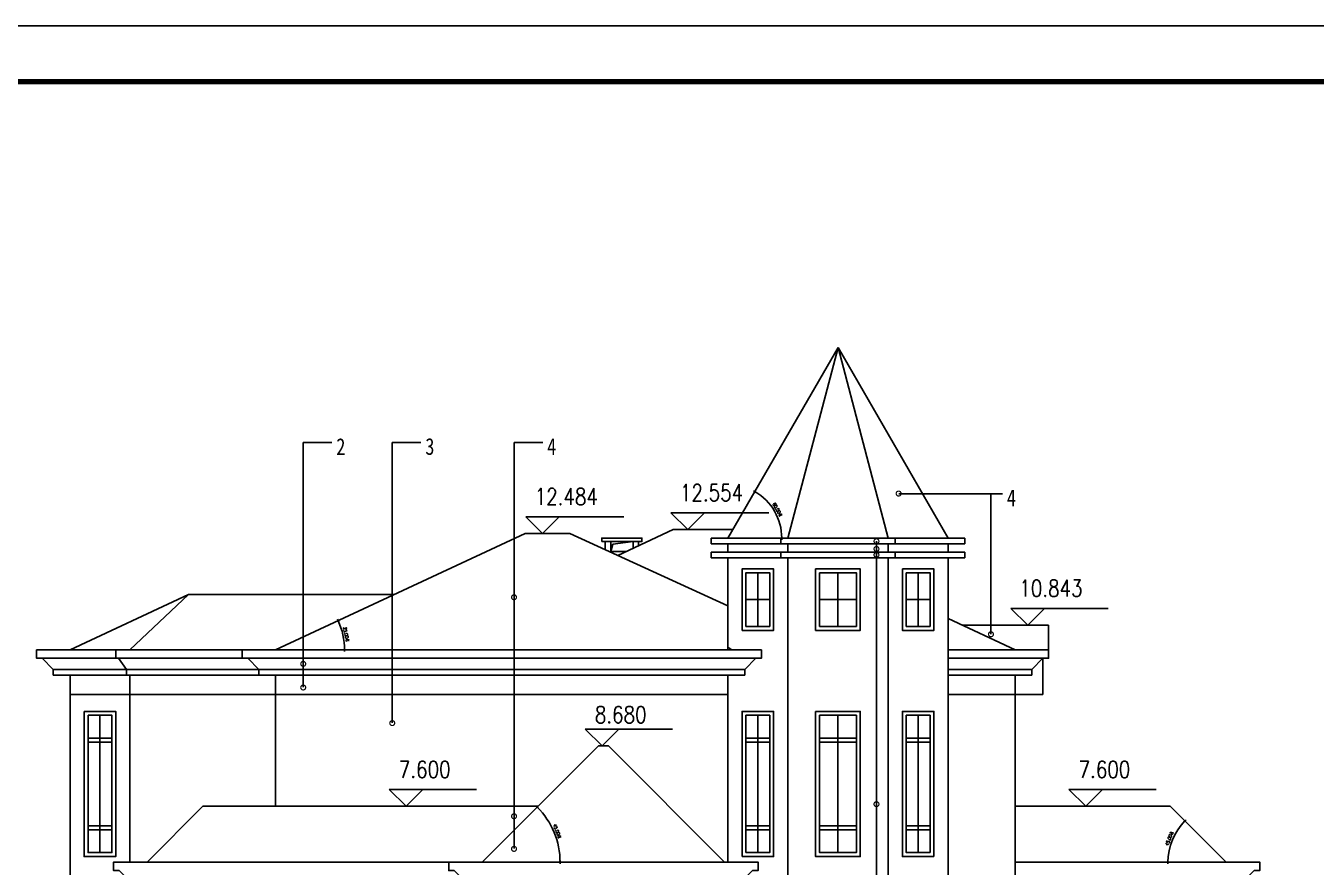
# Model space of a CAD drawing. Extents: x 12400 to 217743, y 86702 to 209848.
# Drawn here: x 24246 to 47351, y 180918 to 195980 of the extents above; entities that cross this region are included whole.
import ezdxf
from ezdxf.enums import TextEntityAlignment as Align

# ---------------------------------------------------------------- set-up
doc = ezdxf.new("R2010")
doc.units = 0
doc.header["$LTSCALE"] = 200
doc.layers.get('0').update_dxf_attribs({"linetype": 'CONTINUOUS'})
doc.layers.get('DEFPOINTS').update_dxf_attribs({"linetype": 'CONTINUOUS'})
for name, color, linetype in [('LM', 143, 'CONTINUOUS'), ('LM-2', 5, 'CONTINUOUS'), ('LM-4', 4, 'CONTINUOUS'), ('LM-8', 8, 'CONTINUOUS'), ('PUB_DIM', 3, 'CONTINUOUS'), ('PUB_TEXT', 7, 'CONTINUOUS'), ('PUB_TITLE', 143, 'CONTINUOUS')]:
    doc.layers.add(name, color=color, linetype=linetype)
doc.styles.add('DIM_FONT', font='SIMPLEX', dxfattribs={"width": 0.8})
doc.styles.add('黑体', font='SIMHEI.TTF', dxfattribs={"width": 0.8})
doc.dimstyles.new('NORMAL', dxfattribs={"dimscale": 0.2, "dimtxt": 300, "dimasz": 1, "dimexe": 250, "dimexo": 300, "dimgap": 150, "dimtad": 1, "dimdec": 0, "dimzin": 0, "dimdsep": 46, "dimtxsty": 'DIM_FONT', "dimblk": '_DIMX', "dimblk1": '_DIMX', "dimblk2": '_DIMX', "dimcen": 2.5, "dimse1": 1, "dimse2": 1, "dimclrt": 7, "dimadec": 0, "dimazin": 0, "dimtfac": 1, "dimtdec": 0, "dimtix": 1, "dimtmove": 2, "dimatfit": 3, "dimldrblk": '_DIMX', "dimfxl": 1, "dimtolj": 1, "dimtzin": 0, "dimarcsym": 0})

# ---------------------------------------------------------------- blocks, each defined once
blk = doc.blocks.new('_DOTSMALL')
at = {"color": 0, "linetype": 'ByBlock', "const_width": 0.5}
blk.add_lwpolyline([(-0.0625, 0, 1), (0.0625, 0, 1)], format="xyb", close=True, dxfattribs=at)
blk = doc.blocks.new('_DIMX')
blk.add_line((-150, 0), (150, 0))
at = {"const_width": 50}
blk.add_lwpolyline([(-70, -70), (70, 70)], dxfattribs=at)
blk = doc.blocks.new('*D2583')
at = {"layer": 'DEFPOINTS', "color": 0}
for p in [(44739, 182008), (44835, 181530), (41959, 181008), (45739, 181008), (45739, 181008)]:
    blk.add_point(p, dxfattribs=at)
at = {"layer": 'PUB_DIM', "color": 0}
blk.add_arc((45739, 181008), 1043, 135.011, 179.989, dxfattribs=at)
at = {"layer": 'PUB_DIM', "color": 0, "xscale": 0.2, "yscale": 0.2, "zscale": 0.2}
for p, rotation in [((45001, 181746), 45.00549348050498), ((44696, 181008), 269.9945065194952)]:
    blk.add_blockref('_DIMX', p, dxfattribs=dict(at, rotation=rotation))
at = {"layer": 'PUB_DIM', "color": 7, "insert": (44720, 181430), "char_height": 60, "attachment_point": 5, "rotation": 67.5, "style": 'DIM_FONT'}
blk.add_mtext('\\A1;45.00¡ã', dxfattribs=at)
blk = doc.blocks.new('*D2584')
at = {"layer": 'DEFPOINTS', "color": 0}
for p in [(34499, 183088), (33764, 181369), (32419, 181008), (32419, 181008), (36759, 181008)]:
    blk.add_point(p, dxfattribs=at)
at = {"layer": 'PUB_DIM', "color": 0}
blk.add_arc((32419, 181008), 1393, 0.0082, 44.9918, dxfattribs=at)
at = {"layer": 'PUB_DIM', "color": 0, "xscale": 0.2, "yscale": 0.2, "zscale": 0.2}
for p, rotation in [((33403, 181993), 134.9958858391681), ((33811, 181008), 270.0041141608277)]:
    blk.add_blockref('_DIMX', p, dxfattribs=dict(at, rotation=rotation))
at = {"layer": 'PUB_DIM', "color": 7, "insert": (33761, 181564), "char_height": 60, "attachment_point": 5, "rotation": 292.5, "style": 'DIM_FONT'}
blk.add_mtext('\\A1;45.00¡ã', dxfattribs=at)
blk = doc.blocks.new('*D2585')
at = {"layer": 'DEFPOINTS', "color": 0}
for p in [(33189, 186893), (29940, 184987), (28719, 184808), (28719, 184808), (36819, 184808)]:
    blk.add_point(p, dxfattribs=at)
at = {"layer": 'PUB_DIM', "color": 0}
blk.add_arc((28719, 184808), 1235, 0.0093, 24.9907, dxfattribs=at)
at = {"layer": 'PUB_DIM', "color": 0, "xscale": 0.2, "yscale": 0.2, "zscale": 0.2}
for p, rotation in [((29838, 185330), 114.9953590302385), ((29953, 184808), 270.0046409697638)]:
    blk.add_blockref('_DIMX', p, dxfattribs=dict(at, rotation=rotation))
at = {"layer": 'PUB_DIM', "color": 7, "insert": (29983, 185088), "char_height": 60, "attachment_point": 5, "rotation": 282.5, "style": 'DIM_FONT'}
blk.add_mtext('\\A1;25.00¡ã', dxfattribs=at)
blk = doc.blocks.new('*D2586')
at = {"layer": 'DEFPOINTS', "color": 0}
for p in [(38789, 190220), (37724, 187138), (36519, 186808), (36819, 186808), (41059, 186808)]:
    blk.add_point(p, dxfattribs=at)
at = {"layer": 'PUB_DIM', "color": 0}
blk.add_arc((36819, 186808), 963, 0.0119, 59.9881, dxfattribs=at)
at = {"layer": 'PUB_DIM', "color": 0, "xscale": 0.2, "yscale": 0.2, "zscale": 0.2}
for p, rotation in [((37300, 187642), 149.9940522855609), ((37782, 186808), 270.00594771444)]:
    blk.add_blockref('_DIMX', p, dxfattribs=dict(at, rotation=rotation))
at = {"layer": 'PUB_DIM', "color": 7, "insert": (37705, 187320), "char_height": 60, "attachment_point": 5, "rotation": 300, "style": 'DIM_FONT'}
blk.add_mtext('\\A1;60.00¡ã', dxfattribs=at)

msp = doc.modelspace()

# ---------------------------------------------------------------- linework, layer by layer
at = {"layer": 'LM'}
for p, q in [((34847.038, 186500.129), (35838.693, 186962.544)), ((35838.693, 186962.544), (36907.802, 186962.544)), ((40758.693, 185367.772), (41958.693, 184808.203)), ((28218.851, 184658.203), (37318.693, 184658.203)), ((40758.693, 184808.203), (41958.693, 184808.203)), ((40758.693, 184658.203), (42458.598, 184658.203)), ((37118.693, 184458.203), (28418.851, 184458.203)), ((42258.598, 184458.203), (40758.693, 184458.203)), ((40758.693, 184358.203), (41958.693, 184358.203)), ((41958.693, 184358.203), (41958.693, 177708.203))]:
    msp.add_line(p, q, dxfattribs=at)
for points in [[(37070.703, 185158.203), (37636.388, 185158.203), (37636.388, 186258.203), (37070.703, 186258.203)], [(38388.693, 186258.203), (39188.398, 186258.203), (39188.398, 185158.203), (38388.693, 185158.203)], [(39940.703, 186258.203), (40506.388, 186258.203), (40506.388, 185158.203), (39940.703, 185158.203)], [(37070.703, 181108.203), (37636.388, 181108.203), (37636.388, 183708.203), (37070.703, 183708.203)], [(38388.693, 183708.203), (39188.398, 183708.203), (39188.398, 181108.203), (38388.693, 181108.203)], [(40506.388, 181108.203), (39940.703, 181108.203), (39940.703, 183708.203), (40506.388, 183708.203)]]:
    msp.add_lwpolyline(points, close=True, dxfattribs=at)
msp.add_lwpolyline([(41958.534, 184808.203), (42558.693, 184808.203), (42558.693, 184658.203), (42458.598, 184658.203), (42258.598, 184458.203), (42258.598, 184358.203), (41958.598, 184358.203)], dxfattribs=at)
at = {"layer": 'LM-2'}
for p, q in [((36818.693, 186808.203), (38788.693, 190220.343)), ((37888.987, 186808.203), (38788.693, 190220.343)), ((40758.693, 186808.203), (38788.693, 190220.343)), ((38788.693, 190220.343), (39688.398, 186808.203)), ((28718.693, 184808.203), (33188.693, 186892.598)), ((33188.693, 186892.598), (33988.693, 186892.598)), ((33988.693, 186892.598), (36818.693, 185598.61)), ((36518.693, 186808.203), (41058.693, 186808.203)), ((36518.693, 186808.203), (36518.693, 186708.203)), ((36518.693, 186708.203), (41058.693, 186708.203)), ((36818.693, 186708.203), (36818.693, 186558.203)), ((37764.723, 186808.203), (37764.723, 186708.203)), ((37888.987, 186708.203), (37888.987, 186558.203)), ((39688.398, 186708.203), (39688.398, 186558.203)), ((39812.662, 186808.203), (39812.662, 186708.203)), ((40758.693, 186708.203), (40758.693, 186558.203)), ((41058.693, 186808.203), (41058.693, 186708.203)), ((36518.693, 186558.203), (41058.693, 186558.203)), ((36518.693, 186558.203), (36518.693, 186458.203)), ((36518.693, 186458.203), (41058.693, 186458.203)), ((36818.693, 186458.203), (36818.693, 184808.203)), ((37764.723, 186558.203), (37764.723, 186458.203)), ((37888.987, 186458.203), (37888.987, 174908.203)), ((39688.398, 186458.203), (39688.398, 174908.203)), ((39812.662, 186558.203), (39812.662, 186458.203)), ((40758.693, 186458.203), (40758.693, 174908.203)), ((41058.693, 186558.203), (41058.693, 186458.203)), ((36888.987, 184808.203), (36818.693, 184855.542)), ((28718.693, 184808.203), (36818.693, 184808.203)), ((28718.693, 184358.203), (28718.693, 182008.203)), ((28718.851, 184358.203), (36818.693, 184358.203)), ((36818.693, 184358.203), (36818.693, 181008.203)), ((26418.693, 181008.203), (27418.693, 182008.203)), ((33418.693, 182008.203), (27418.693, 182008.203)), ((26318.693, 181008.203), (31818.693, 181008.203)), ((32418.693, 181008.203), (36758.693, 181008.203))]:
    msp.add_line(p, q, dxfattribs=at)
for points in [[(28718.916, 184808.203), (28118.757, 184808.203), (28118.757, 184658.203), (28218.851, 184658.203), (28418.851, 184458.203), (28418.851, 184358.203), (28718.851, 184358.203)], [(36818.628, 184808.203), (37418.787, 184808.203), (37418.787, 184658.203), (37318.693, 184658.203), (37118.693, 184458.203), (37118.693, 184358.203), (36818.693, 184358.203)], [(26418.851, 181008.203), (25818.693, 181008.203), (25818.693, 180858.203), (25918.787, 180858.203), (26118.787, 180658.203), (26118.787, 180558.203), (26418.787, 180558.203)]]:
    msp.add_lwpolyline(points, dxfattribs=at)
at = {"layer": 'LM-4'}
for p, q in [((32418.693, 181008.203), (34498.693, 183088.203)), ((34498.693, 183088.203), (34678.693, 183088.203)), ((36758.693, 181008.203), (34678.693, 183088.203))]:
    msp.add_line(p, q, dxfattribs=at)
for points in [[(32418.851, 181008.203), (31818.693, 181008.203), (31818.693, 180858.203), (31918.787, 180858.203), (32118.787, 180658.203), (32118.787, 180508.203), (32118.787, 180508.203)], [(36758.628, 181008.203), (37358.787, 181008.203), (37358.787, 180858.203), (37258.693, 180858.203), (37058.693, 180658.203), (37058.693, 180558.203), (36758.693, 180558.203)]]:
    msp.add_lwpolyline(points, dxfattribs=at)
at = {"layer": 'LM-8'}
for p, q in [((34618.693, 186748.203), (34618.693, 186604.537)), ((34718.693, 186568.203), (34756.03, 186701.96)), ((34756.03, 186701.96), (35118.693, 186748.203)), ((35218.693, 186748.203), (35218.693, 186673.434)), ((37353.545, 186188.203), (37353.545, 185228.203)), ((38788.545, 186188.203), (38788.545, 185228.203)), ((40223.545, 186188.203), (40223.545, 185228.203)), ((25038.693, 184808.203), (27158.693, 185796.775)), ((26108.987, 184808.203), (27158.693, 185796.775)), ((27158.693, 185796.775), (30838.693, 185796.775)), ((37140.703, 185708.203), (37566.388, 185708.203)), ((38458.693, 185708.203), (39118.398, 185708.203)), ((40010.703, 185708.203), (40436.388, 185708.203)), ((41008.693, 185251.195), (42558.693, 185251.195)), ((42558.693, 185251.195), (42558.693, 184808.203)), ((24538.851, 184658.203), (28218.851, 184658.203)), ((25038.916, 184808.203), (28118.693, 184808.203)), ((42458.693, 184658.203), (42458.693, 184007.961)), ((28418.851, 184458.203), (24738.851, 184458.203)), ((25038.693, 184358.203), (25038.693, 174908.203)), ((25038.916, 184358.203), (28418.851, 184358.203)), ((26108.987, 184358.203), (26108.987, 181008.203)), ((36818.693, 184007.961), (25038.693, 184007.961)), ((41958.693, 184007.961), (40758.693, 184007.961)), ((41958.693, 184007.961), (42458.693, 184007.961)), ((25573.84, 183638.203), (25573.84, 181178.203)), ((37353.545, 183638.203), (37353.545, 181178.203)), ((38788.545, 183638.203), (38788.545, 181178.203)), ((40223.545, 183638.203), (40223.545, 181178.203)), ((25360.997, 183228.203), (25786.682, 183228.203)), ((37140.703, 183228.203), (37566.388, 183228.203)), ((38458.693, 183228.203), (39118.398, 183228.203)), ((40436.388, 183228.203), (40010.703, 183228.203)), ((25360.997, 183158.203), (25786.682, 183158.203)), ((37140.703, 183158.203), (37566.388, 183158.203)), ((38458.693, 183158.203), (39118.398, 183158.203)), ((40436.388, 183158.203), (40010.703, 183158.203)), ((41958.693, 182008.203), (44738.693, 182008.203)), ((44738.693, 182008.203), (45738.693, 181008.203)), ((25360.997, 181658.203), (25786.682, 181658.203)), ((37140.703, 181658.203), (37566.388, 181658.203)), ((38458.693, 181658.203), (39118.398, 181658.203)), ((40436.388, 181658.203), (40010.703, 181658.203)), ((25360.997, 181588.203), (25786.682, 181588.203)), ((37140.703, 181588.203), (37566.388, 181588.203)), ((38458.693, 181588.203), (39118.398, 181588.203)), ((40436.388, 181588.203), (40010.703, 181588.203)), ((45738.757, 181008.203), (41958.693, 181008.203))]:
    msp.add_line(p, q, dxfattribs=at)
for points in [[(34558.693, 186748.203), (35278.693, 186748.203), (35278.693, 186808.203), (34558.693, 186808.203)], [(37140.703, 185228.203), (37566.388, 185228.203), (37566.388, 186188.203), (37140.703, 186188.203)], [(38458.693, 186188.203), (39118.398, 186188.203), (39118.398, 185228.203), (38458.693, 185228.203)], [(40010.703, 186188.203), (40436.388, 186188.203), (40436.388, 185228.203), (40010.703, 185228.203)], [(25290.997, 183708.203), (25856.682, 183708.203), (25856.682, 181108.203), (25290.997, 181108.203)], [(25360.997, 183638.203), (25786.682, 183638.203), (25786.682, 181178.203), (25360.997, 181178.203)], [(37140.703, 181178.203), (37566.388, 181178.203), (37566.388, 183638.203), (37140.703, 183638.203)], [(38458.693, 183638.203), (39118.398, 183638.203), (39118.398, 181178.203), (38458.693, 181178.203)], [(40436.388, 181178.203), (40010.703, 181178.203), (40010.703, 183638.203), (40436.388, 183638.203)]]:
    msp.add_lwpolyline(points, close=True, dxfattribs=at)
for points in [[(35118.693, 186626.803), (35118.693, 186748.203), (34718.693, 186748.203), (34718.693, 186568.203), (34993.025, 186568.203)], [(25038.916, 184808.203), (24438.757, 184808.203), (24438.757, 184658.203), (24538.851, 184658.203), (24738.851, 184458.203), (24738.851, 184358.203), (25038.851, 184358.203)], [(26108.987, 184808.203), (25860.459, 184808.203), (25860.459, 184658.203), (25904.659, 184658.203), (26051.063, 184458.203), (26051.063, 184358.203), (26108.922, 184358.203)], [(45738.693, 181008.203), (46338.851, 181008.203), (46338.851, 180858.203), (46238.757, 180858.203), (46038.757, 180658.203), (46038.757, 180558.203), (45738.757, 180558.203)]]:
    msp.add_lwpolyline(points, dxfattribs=at)
at = {"layer": 'PUB_DIM'}
for p, q in [((33497.398, 186892.598), (33197.398, 187192.598)), ((34951.683, 187192.598), (33197.398, 187192.598)), ((33797.398, 187192.598), (33497.398, 186892.598)), ((36097.684, 186962.544), (35797.684, 187262.544)), ((37551.97, 187262.544), (35797.684, 187262.544)), ((36397.684, 187262.544), (36097.684, 186962.544)), ((42186.112, 185251.195), (41886.112, 185551.195)), ((41886.112, 185551.195), (43628.969, 185551.195)), ((42486.112, 185551.195), (42186.112, 185251.195)), ((34563.352, 183088.203), (34263.352, 183388.203)), ((35823.352, 183388.203), (34263.352, 183388.203)), ((34863.352, 183388.203), (34563.352, 183088.203)), ((31054.003, 182008.203), (30754.003, 182308.203)), ((32314.003, 182308.203), (30754.003, 182308.203)), ((31354.003, 182308.203), (31054.003, 182008.203)), ((43224.078, 182008.203), (42924.078, 182308.203)), ((44484.078, 182308.203), (42924.078, 182308.203)), ((43524.078, 182308.203), (43224.078, 182008.203))]:
    msp.add_line(p, q, dxfattribs=at)
at = {"layer": 'PUB_TEXT'}
for p, q in [((29213.375, 184141.641), (29213.375, 188517.804)), ((29213.375, 188517.804), (29726.797, 188517.804)), ((30807.566, 183504.317), (30807.566, 188517.804)), ((30807.566, 188517.804), (31320.988, 188517.804)), ((32987.834, 181253.018), (32987.834, 188517.804)), ((32987.834, 188517.804), (33501.256, 188517.804)), ((39875.141, 187601.361), (41733.422, 187601.361)), ((41527.655, 187601.361), (41527.655, 185087.503)), ((39477.394, 186754.027), (39477.394, 171165.192))]:
    msp.add_line(p, q, dxfattribs=at)
at = {"layer": 'PUB_TITLE'}
msp.add_lwpolyline([(96505.091, 136580.05), (12405.091, 136580.05), (12405.091, 195980.05), (96505.091, 195980.05)], close=True, dxfattribs=at)
at = {"layer": 'PUB_TITLE', "const_width": 100}
msp.add_lwpolyline([(95505.091, 137580.05), (95505.091, 194980.05), (14905.091, 194980.05), (14905.091, 137580.05)], close=True, dxfattribs=at)

# ---------------------------------------------------------------- block references
at = {"layer": 'PUB_TEXT', "yscale": 175, "zscale": 175, "rotation": 90}
for p, xscale in [((39874.422, 187606.709), -175), ((39477.394, 186753.022), 175), ((39477.394, 186615.076), 175), ((39477.394, 186509.152), 175), ((32987.834, 185749.766), -175), ((41527.655, 185087.503), -175), ((29213.375, 184557.698), -175), ((29213.375, 184134.801), -175), ((30807.566, 183497.476), -175), ((39477.394, 182046.436), 175), ((32987.834, 181829.896), -175), ((32987.834, 181246.178), -175)]:
    msp.add_blockref('_DOTSMALL', p, dxfattribs=dict(at, xscale=xscale))

# ---------------------------------------------------------------- texts
at = {"layer": 'PUB_DIM', "style": 'DIM_FONT', "width": 0.8}
for s, p in [('12.484', (34489.683, 187402.598)), ('12.554', (37089.97, 187472.544)), ('10.843', (43166.969, 185761.195)), ('8.680', (35361.352, 183497.252)), ('7.600', (31852.003, 182518.203)), ('7.600', (44022.078, 182518.203))]:
    msp.add_text(s, height=300, dxfattribs=at).set_placement(p, align=Align.RIGHT)
at = {"layer": 'PUB_TEXT', "style": '黑体', "width": 0.8}
for s, p in [('2', (29887.238, 188447.378)), ('3', (31481.429, 188447.378)), ('4', (33661.697, 188447.378)), ('4', (41893.862, 187530.935))]:
    msp.add_text(s, height=300, dxfattribs=at).set_placement(p, align=Align.MIDDLE)

# ---------------------------------------------------------------- dimensions: what is measured, and where the dimension line sits
at = {"layer": 'PUB_DIM'}
for base, line1, line2, picture, middle in [((37723.921, 187137.679), ((36518.693, 186808.203), (41058.693, 186808.203)), ((36818.693, 186808.203), (38788.693, 190220.343)), '*D2586', (37704.917, 187319.865)), ((29940.222, 184987.131), ((28718.693, 184808.203), (36818.693, 184808.203)), ((28718.693, 184808.203), (33188.693, 186892.598)), '*D2585', (29982.571, 185088.398)), ((33763.887, 181368.647), ((32418.693, 181008.203), (36758.693, 181008.203)), ((32418.693, 181008.203), (34498.693, 183088.203)), '*D2584', (33760.764, 181564.107)), ((44835.447, 181529.692), ((45738.757, 181008.203), (41958.693, 181008.203)), ((44738.693, 182008.203), (45738.693, 181008.203)), '*D2583', (44719.674, 181430.294))]:
    dim = msp.add_angular_dim_2l(base=base, line1=line1, line2=line2, dimstyle='NORMAL', override={"dimdec": 2, "dimadec": 2, "dimtdec": 2}, dxfattribs=at)
    dim.commit()
    dim.dimension.update_dxf_attribs({"geometry": picture, "text_midpoint": middle})

doc.saveas('drawing.dxf')
